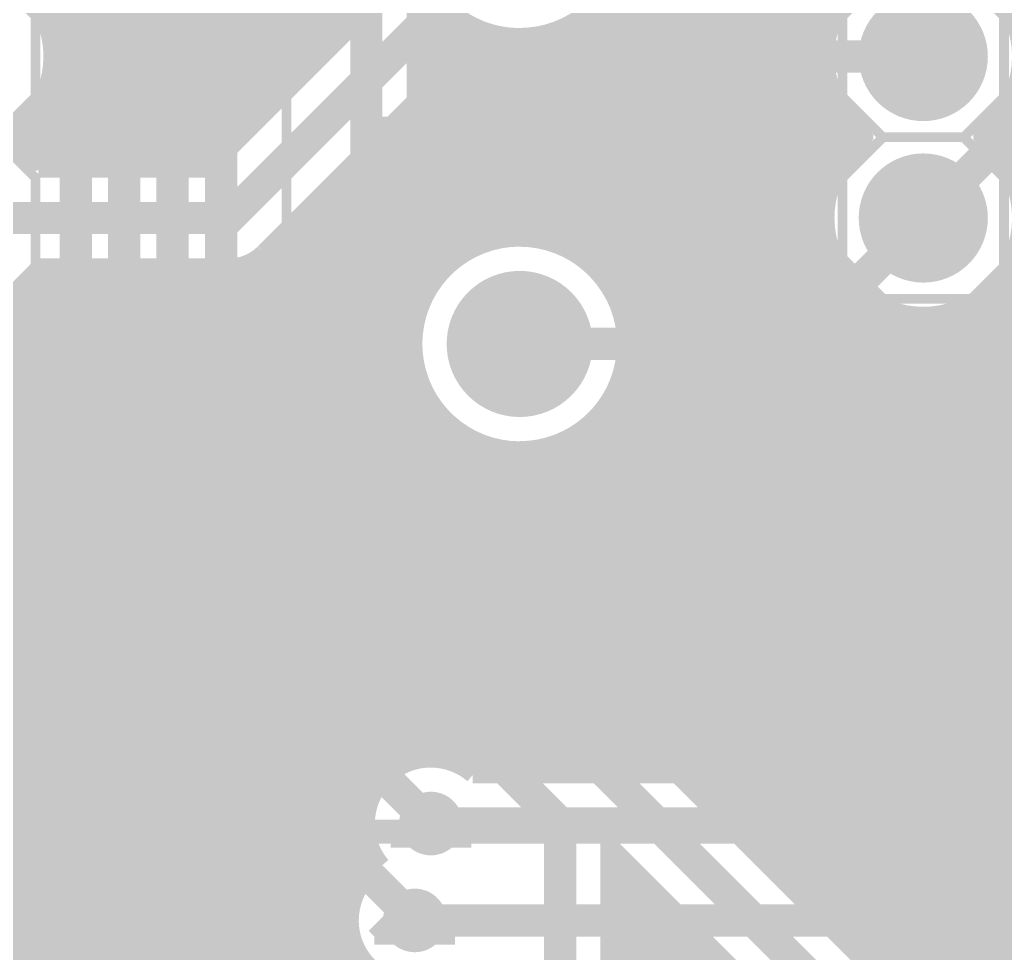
# Model space of a CAD drawing. Extents: x -5 to 100, y -56 to 115.
# Drawn here: x 21.98 to 37.49, y 48.76 to 63.44 of the extents above; entities that cross this region are included whole.
import ezdxf

# ---------------------------------------------------------------- set-up
doc = ezdxf.new("R2010")
doc.units = 0
doc.header["$MEASUREMENT"] = 0
doc.layers.get('0').update_dxf_attribs({"linetype": 'CONTINUOUS'})
for name, color, linetype in [('22-314-0_BOT', 7, 'CONTINUOUS'), ('22-314-0_DRD', 7, 'CONTINUOUS'), ('22-314-0_DRL', 2, 'CONTINUOUS'), ('22-314-0_SMB', 4, 'CONTINUOUS'), ('22-314-0_SMT', 3, 'CONTINUOUS'), ('22-314-0_SST', 5, 'CONTINUOUS'), ('22-314-0_TOP', 10, 'CONTINUOUS'), ('THRUHOLE_TAP', 12, 'CONTINUOUS')]:
    doc.layers.add(name, color=color, linetype=linetype)

# ---------------------------------------------------------------- blocks, each defined once
blk = doc.blocks.new('ROUND_3')
at = {"const_width": 1.14935}
blk.add_lwpolyline([(-0.574674, 0, 1), (0.574674, 0, 1)], format="xyb", close=True, dxfattribs=at)
blk = doc.blocks.new('ROUND_6')
at = {"const_width": 1.016}
blk.add_lwpolyline([(-0.508, 0, 1), (0.508, 0, 1)], format="xyb", close=True, dxfattribs=at)
blk = doc.blocks.new('ROUND_14')
at = {"const_width": 0.50038}
blk.add_lwpolyline([(-0.25019, 0, 1), (0.25019, 0, 1)], format="xyb", close=True, dxfattribs=at)
blk = doc.blocks.new('ROUND_17')
at = {"const_width": 0.54991}
blk.add_lwpolyline([(-0.274954, 0, 1), (0.274954, 0, 1)], format="xyb", close=True, dxfattribs=at)
blk = doc.blocks.new('ROUND_18')
at = {"const_width": 0.65024}
blk.add_lwpolyline([(-0.32512, 0, 1), (0.32512, 0, 1)], format="xyb", close=True, dxfattribs=at)
blk = doc.blocks.new('ROUND_22')
at = {"const_width": 0.14986}
blk.add_lwpolyline([(-0.07493, 0, 1), (0.07493, 0, 1)], format="xyb", close=True, dxfattribs=at)

msp = doc.modelspace()

# ---------------------------------------------------------------- linework, layer by layer
at = {"layer": '22-314-0_BOT'}
for points, const_width in [([(34.1376, 113.665), (34.1376, 49.74336)], 0.254), ([(34.3662, 113.665), (34.3662, 49.51476)], 0.254), ([(34.5948, 113.665), (34.5948, 49.28616)], 0.254), ([(43.66514, 11.3538), (46.38294, 8.636), (50.8, 8.636), (52.578, 10.414), (52.578, 11.43), (48.006, 16.002), (48.006, 19.05), (45.466, 21.59), (37.592, 21.59), (32.766, 26.416), (32.766, 42.926), (22.86, 52.832), (22.86, 94.488), (17.59712, 99.74834), (17.59712, 104.648), (19.25066, 106.299)], 0.508), ([(28.194, 49.276), (23.622, 53.848), (23.622, 97.79), (21.082, 100.33), (21.082, 104.63022), (22.75078, 106.299)], 0.508), ([(22.75078, 106.299), (21.082, 104.63022), (21.082, 100.33), (23.622, 97.79), (23.622, 53.848), (28.194, 49.276)], 0.508), ([(26.24836, 106.299), (24.638, 104.68864), (24.638, 99.822), (25.146, 99.314), (25.146, 56.134), (30.48, 50.8), (30.48, 46.736), (34.036, 43.18), (34.036, 39.37), (35.814, 37.592), (53.594, 37.592), (58.166, 33.02), (65.024, 33.02), (67.38366, 35.37966), (67.38366, 35.4838)], 0.508), ([(29.74848, 106.299), (28.194, 104.74452), (28.194, 100.33), (27.432, 99.568), (27.432, 55.372), (39.624, 43.18), (39.624, 40.64), (41.148, 39.116), (57.25414, 39.116), (60.8838, 35.4838)], 0.508), ([(22.75078, 101.69906), (22.75078, 100.18522), (24.384, 98.552), (24.384, 54.864), (28.448, 50.8)], 0.508), ([(36.195, 60.325), (38.1, 62.23), (38.1, 96.266)], 0.508), ([(34.8234, 85.69452), (34.8234, 63.52794)], 0.254), ([(31.623, 66.66992), (31.623, 52.25796)], 0.254), ([(33.909, 66.67246), (33.909, 49.97196)], 0.254), ([(31.8516, 66.32956), (31.8516, 52.02936)], 0.254), ([(33.6804, 66.3321), (33.6804, 50.20056)], 0.254), ([(32.0802, 66.13906), (32.0802, 51.80076)], 0.254), ([(33.4518, 66.1416), (33.4518, 50.42916)], 0.254), ([(32.3088, 66.02222), (32.3088, 51.57216)], 0.254), ([(32.5374, 65.95872), (32.5374, 51.34356)], 0.254), ([(32.766, 65.9384), (32.766, 51.11496)], 0.254), ([(32.9946, 65.95872), (32.9946, 50.88636)], 0.254), ([(33.2232, 66.02476), (33.2232, 50.65776)], 0.254), ([(28.194, 64.6938), (28.194, 58.49366)], 0.254), ([(28.194, 64.6938), (28.194, 58.49366)], 0.254), ([(31.3944, 64.25438), (31.3944, 58.93308)], 0.254), ([(28.4226, 63.99276), (28.4226, 59.1947)], 0.254), ([(31.1658, 63.8429), (31.1658, 59.3471)], 0.254), ([(28.6512, 63.69304), (28.6512, 59.49442)], 0.254), ([(28.8798, 63.49746), (28.8798, 59.69254)], 0.254), ([(30.9372, 63.59652), (30.9372, 59.59094)], 0.254), ([(29.13126, 63.3476), (28.194, 63.3476)], 0.254), ([(29.1084, 63.35776), (29.1084, 59.8297)], 0.254), ([(30.48, 63.31204), (30.48, 59.87542)], 0.254), ([(34.74974, 63.3476), (30.5562, 63.3476)], 0.254), ([(30.7086, 63.42888), (30.7086, 59.75858)], 0.254), ([(29.337, 63.26632), (29.337, 59.92114)], 0.254), ([(29.5656, 63.21044), (29.5656, 59.97702)], 0.254), ([(29.7942, 63.18758), (29.7942, 60.00242)], 0.254), ([(30.0228, 63.1952), (30.0228, 59.99226)], 0.254), ([(30.2514, 63.23584), (30.2514, 59.95162)], 0.254), ([(34.69132, 63.119), (28.194, 63.119)], 0.254), ([(34.671, 62.8904), (28.194, 62.8904)], 0.254), ([(34.6837, 62.6618), (28.194, 62.6618)], 0.254), ([(34.73196, 62.4332), (28.194, 62.4332)], 0.254), ([(34.82086, 62.2046), (28.194, 62.2046)], 0.254), ([(34.8234, 62.19952), (34.8234, 60.98794)], 0.254), ([(34.95548, 61.976), (28.194, 61.976)], 0.254), ([(35.15868, 61.7474), (28.194, 61.7474)], 0.254), ([(35.052, 61.85662), (35.052, 61.33338)], 0.254), ([(35.2806, 61.6458), (35.2806, 61.5442)], 0.254), ([(35.24758, 61.5188), (28.194, 61.5188)], 0.254), ([(35.01644, 61.2902), (28.194, 61.2902)], 0.254), ([(34.8615, 61.0616), (28.194, 61.0616)], 0.254), ([(34.75736, 60.833), (28.194, 60.833)], 0.254), ([(34.6964, 60.6044), (28.194, 60.6044)], 0.254), ([(34.671, 60.3758), (28.194, 60.3758)], 0.254), ([(34.68116, 60.1472), (28.194, 60.1472)], 0.254), ([(29.3243, 59.9186), (28.194, 59.9186)], 0.254), ([(34.72688, 59.9186), (30.3657, 59.9186)], 0.254), ([(28.87472, 59.69), (28.194, 59.69)], 0.254), ([(34.80816, 59.69), (30.81274, 59.69)], 0.254), ([(34.8234, 59.65952), (34.8234, 49.05756)], 0.254), ([(37.5666, 59.65952), (37.5666, 46.31436)], 0.254), ([(43.47972, 59.69), (37.5793, 59.69)], 0.254), ([(28.61818, 59.4614), (28.194, 59.4614)], 0.254), ([(34.9377, 59.4614), (31.06928, 59.4614)], 0.254), ([(43.22318, 59.4614), (37.44976, 59.4614)], 0.254), ([(35.052, 59.31662), (35.052, 48.82896)], 0.254), ([(37.338, 59.31662), (37.338, 46.54296)], 0.254), ([(28.44546, 59.2328), (28.194, 59.2328)], 0.254), ([(35.13074, 59.2328), (31.24454, 59.2328)], 0.254), ([(43.05046, 59.2328), (37.25672, 59.2328)], 0.254), ([(28.32354, 59.0042), (28.194, 59.0042)], 0.254), ([(35.43554, 59.0042), (31.36646, 59.0042)], 0.254), ([(35.2806, 59.1058), (35.2806, 48.60036)], 0.254), ([(35.5092, 58.96356), (35.5092, 48.37176)], 0.254), ([(36.8808, 58.96356), (36.8808, 47.00016)], 0.254), ([(42.92854, 59.0042), (36.95446, 59.0042)], 0.254), ([(37.1094, 59.1058), (37.1094, 46.77156)], 0.254), ([(35.7378, 58.86958), (35.7378, 48.14316)], 0.254), ([(35.9664, 58.81878), (35.9664, 47.91456)], 0.254), ([(36.195, 58.801), (36.195, 47.68596)], 0.254), ([(36.4236, 58.81878), (36.4236, 47.45736)], 0.254), ([(36.6522, 58.86958), (36.6522, 47.22876)], 0.254), ([(28.2448, 58.7756), (28.194, 58.7756)], 0.254), ([(42.8498, 58.7756), (31.4452, 58.7756)], 0.254), ([(42.80408, 58.547), (31.49092, 58.547)], 0.254), ([(28.194, 58.19394), (28.194, 55.68696)], 0.254), ([(28.194, 58.19394), (28.194, 55.68696)], 0.254), ([(42.79138, 58.3184), (31.50108, 58.3184)], 0.254), ([(42.8117, 58.0898), (31.4833, 58.0898)], 0.254), ([(28.26004, 57.8612), (28.194, 57.8612)], 0.254), ([(31.3944, 57.75452), (31.3944, 52.48656)], 0.254), ([(42.86504, 57.8612), (31.42996, 57.8612)], 0.254), ([(28.3464, 57.6326), (28.194, 57.6326)], 0.254), ([(42.9514, 57.6326), (31.34106, 57.6326)], 0.254), ([(28.47848, 57.404), (28.194, 57.404)], 0.254), ([(28.4226, 57.4929), (28.4226, 55.45836)], 0.254), ([(43.08348, 57.404), (31.20898, 57.404)], 0.254), ([(31.1658, 57.34304), (31.1658, 52.71516)], 0.254), ([(28.66898, 57.1754), (28.194, 57.1754)], 0.254), ([(28.6512, 57.19318), (28.6512, 55.22976)], 0.254), ([(30.9372, 57.09666), (30.9372, 52.94376)], 0.254), ([(43.27398, 57.1754), (31.02102, 57.1754)], 0.254), ([(28.95346, 56.9468), (28.194, 56.9468)], 0.254), ([(28.8798, 56.9976), (28.8798, 55.00116)], 0.254), ([(43.55846, 56.9468), (30.73654, 56.9468)], 0.254), ([(29.1084, 56.8579), (29.1084, 54.77256)], 0.254), ([(30.48, 56.81218), (30.48, 53.40096)], 0.254), ([(30.7086, 56.92902), (30.7086, 53.17236)], 0.254), ([(29.52496, 56.7182), (28.194, 56.7182)], 0.254), ([(29.337, 56.76646), (29.337, 54.54396)], 0.254), ([(29.5656, 56.71058), (29.5656, 54.31536)], 0.254), ([(29.7942, 56.68772), (29.7942, 54.08676)], 0.254), ([(30.0228, 56.69534), (30.0228, 53.85816)], 0.254), ([(44.12996, 56.7182), (30.16504, 56.7182)], 0.254), ([(30.2514, 56.73598), (30.2514, 53.62956)], 0.254), ([(55.372, 56.4896), (28.194, 56.4896)], 0.254), ([(55.372, 56.261), (28.194, 56.261)], 0.254), ([(55.372, 56.0324), (28.194, 56.0324)], 0.254), ([(48.768, 55.8038), (28.194, 55.8038)], 0.254), ([(28.194, 55.68696), (40.16248, 43.71848)], 0.254), ([(48.768, 55.5752), (28.30576, 55.5752)], 0.254), ([(48.768, 55.3466), (28.53436, 55.3466)], 0.254), ([(48.768, 55.118), (28.76296, 55.118)], 0.254), ([(48.768, 54.8894), (28.99156, 54.8894)], 0.254), ([(48.768, 54.6608), (29.22016, 54.6608)], 0.254), ([(48.768, 54.4322), (29.44876, 54.4322)], 0.254), ([(48.768, 54.2036), (29.67736, 54.2036)], 0.254), ([(48.768, 53.975), (29.90596, 53.975)], 0.254), ([(48.768, 53.7464), (30.13456, 53.7464)], 0.254), ([(48.768, 53.5178), (30.36316, 53.5178)], 0.254), ([(48.768, 53.2892), (30.59176, 53.2892)], 0.254), ([(48.768, 53.0606), (30.82036, 53.0606)], 0.254), ([(48.768, 52.832), (31.04896, 52.832)], 0.254), ([(48.768, 52.6034), (31.27756, 52.6034)], 0.254), ([(48.768, 52.3748), (31.50616, 52.3748)], 0.254), ([(48.768, 52.1462), (31.73476, 52.1462)], 0.254), ([(55.21198, 51.9176), (31.96336, 51.9176)], 0.254), ([(55.35168, 51.689), (32.19196, 51.689)], 0.254), ([(55.61584, 51.4604), (32.42056, 51.4604)], 0.254), ([(66.65214, 51.2318), (32.64916, 51.2318)], 0.254), ([(66.57594, 51.0032), (32.87776, 51.0032)], 0.254), ([(66.55562, 50.7746), (33.10636, 50.7746)], 0.254), ([(31.242, 50.48504), (38.862, 42.86504)], 0.254), ([(31.242, 50.48504), (31.242, 47.05096)], 0.254), ([(66.58864, 50.546), (33.33496, 50.546)], 0.254), ([(31.40964, 50.3174), (31.242, 50.3174)], 0.254), ([(31.3944, 50.33264), (31.3944, 46.89856)], 0.254), ([(66.68008, 50.3174), (33.56356, 50.3174)], 0.254), ([(31.63824, 50.0888), (31.242, 50.0888)], 0.254), ([(31.623, 50.10404), (31.623, 46.66996)], 0.254), ([(60.28944, 50.0888), (33.79216, 50.0888)], 0.254), ([(31.86684, 49.8602), (31.242, 49.8602)], 0.254), ([(31.8516, 49.87544), (31.8516, 46.44136)], 0.254), ([(60.06338, 49.8602), (34.02076, 49.8602)], 0.254), ([(32.09544, 49.6316), (31.242, 49.6316)], 0.254), ([(32.0802, 49.64684), (32.0802, 46.21276)], 0.254), ([(59.94146, 49.6316), (34.24936, 49.6316)], 0.254), ([(32.32404, 49.403), (31.242, 49.403)], 0.254), ([(32.3088, 49.41824), (32.3088, 45.98416)], 0.254), ([(59.88558, 49.403), (34.47796, 49.403)], 0.254), ([(32.5374, 49.18964), (32.5374, 45.75556)], 0.254), ([(32.55264, 49.1744), (31.242, 49.1744)], 0.254), ([(59.88304, 49.1744), (34.70656, 49.1744)], 0.254), ([(32.78124, 48.9458), (31.242, 48.9458)], 0.254), ([(32.766, 48.96104), (32.766, 45.52696)], 0.254), ([(59.9313, 48.9458), (34.93516, 48.9458)], 0.254), ([(32.9946, 48.73244), (32.9946, 45.29836)], 0.254), ([(33.00984, 48.7172), (31.242, 48.7172)], 0.254), ([(60.0456, 48.7172), (35.16376, 48.7172)], 0.254)]:
    msp.add_lwpolyline(points, dxfattribs=dict(at, const_width=const_width))
at = {"layer": '22-314-0_BOT', "const_width": 0.254}
for points in [[(28.194, 64.6938, 0.3879422), (29.845, 63.18504)], [(29.845, 63.18758, 0.4142136), (31.50108, 64.84366)], [(36.195, 64.389, 0.4142136), (34.671, 62.865)], [(34.671, 62.865, 0.2512562), (35.35198, 61.59539)], [(35.35172, 61.595, 0.2512561), (34.67053, 60.325)], [(34.671, 60.325, 0.4142136), (36.195, 58.801)], [(36.195, 58.801, 0.4142136), (37.719, 60.325)], [(29.845, 60.00242, 0.3879426), (28.194, 58.49366)], [(31.50362, 58.3438, 0.4142136), (29.845, 60.00242)], [(29.845, 56.68772, 0.4142136), (31.50108, 58.3438)], [(28.194, 58.19394, 0.3879422), (29.845, 56.68518)]]:
    msp.add_lwpolyline(points, format="xyb", dxfattribs=at)
at = {"layer": '22-314-0_DRD', "const_width": 0.254}
for points in [[(36.195, 63.5), (35.56, 62.865)], [(36.83, 62.865), (36.195, 63.5)], [(35.56, 62.865), (36.195, 62.23)], [(36.195, 62.23), (36.83, 62.865)], [(36.195, 60.96), (35.56, 60.325)], [(36.83, 60.325), (36.195, 60.96)], [(35.56, 60.325), (36.195, 59.69)], [(36.195, 59.69), (36.83, 60.325)], [(29.21, 58.9788), (29.21, 57.7088)], [(30.48, 58.9788), (29.21, 58.9788)], [(30.48, 58.9788), (29.21, 57.7088)], [(30.48, 57.7088), (29.21, 58.9788)], [(30.48, 57.7088), (30.48, 58.9788)], [(29.21, 57.7088), (30.48, 57.7088)], [(28.448, 51.181), (27.813, 50.546)], [(29.083, 50.546), (28.448, 51.181)], [(27.813, 50.546), (29.083, 50.546)], [(28.194, 49.657), (27.559, 49.022)], [(28.194, 49.657), (27.559, 49.022)], [(28.829, 49.022), (28.194, 49.657)], [(28.829, 49.022), (28.194, 49.657)], [(27.559, 49.022), (28.829, 49.022)], [(27.559, 49.022), (28.829, 49.022)]]:
    msp.add_lwpolyline(points, dxfattribs=at)
at = {"layer": '22-314-0_SST'}
for points, const_width in [([(38.862, 76.073), (53.34, 76.073), (53.34, 97.155), (7.239, 97.155), (7.239, 50.673), (38.862, 50.673), (38.862, 76.073)], 0.381), ([(26.1747, 67.64528), (26.1747, 55.245), (27.69362, 55.245), (31.99384, 55.245), (31.99384, 52.94376), (27.69362, 52.94376), (26.47442, 52.94376)], 0.1524), ([(33.5153, 53.24602), (33.5153, 55.245), (33.5153, 67.64528)], 0.1524), ([(27.64536, 67.29476), (32.04464, 67.29476), (31.59506, 67.0941), (28.09494, 67.0941), (27.64536, 67.29476), (27.64536, 64.29502), (27.3939, 64.29502), (27.3939, 61.6458), (32.04464, 61.6458), (31.59506, 61.84392), (27.3939, 61.84392)], 0.1524), ([(32.04464, 61.6458), (32.04464, 67.29476)], 0.1524), ([(31.59506, 67.0941), (31.59506, 61.84392)], 0.1524), ([(20.32, 61.595), (19.685, 62.23), (19.685, 63.5), (20.32, 64.135), (21.59, 64.135), (22.225, 63.5), (22.225, 62.23), (21.59, 61.595), (20.32, 61.595)], 0.1524), ([(35.56, 61.595), (34.925, 62.23), (34.925, 63.5), (35.56, 64.135), (36.83, 64.135), (37.465, 63.5), (37.465, 62.23), (36.83, 61.595), (35.56, 61.595)], 0.1524), ([(20.32, 59.055), (19.685, 59.69), (19.685, 60.96), (20.32, 61.595), (21.59, 61.595), (22.225, 60.96), (22.225, 59.563), (21.717, 59.055), (20.32, 59.055)], 0.1524), ([(35.56, 59.055), (34.925, 59.69), (34.925, 60.96), (35.56, 61.595), (36.83, 61.595), (37.465, 60.96), (37.465, 59.563), (36.957, 59.055), (35.56, 59.055)], 0.1524), ([(27.64536, 58.54446), (27.3939, 58.54446), (27.3939, 55.69458), (32.04464, 55.69458), (32.04464, 58.89498), (32.29356, 58.89498), (32.29356, 61.46546), (27.3939, 61.46546), (27.3939, 58.89498), (27.64536, 58.89498), (27.64536, 58.54446), (28.09494, 58.09488), (27.3939, 58.09488)], 0.1524), ([(27.3939, 61.34354), (32.29356, 61.34354)], 0.1524), ([(28.09494, 58.09488), (28.09494, 59.34456), (27.3939, 59.34456)], 0.1524), ([(27.64536, 58.89498), (28.09494, 59.34456)], 0.1524), ([(31.59506, 56.0959), (31.59506, 59.34456), (32.04464, 58.89498)], 0.1524), ([(32.29356, 59.34456), (31.59506, 59.34456)], 0.1524), ([(27.3939, 56.0959), (31.59506, 56.0959), (32.04464, 55.69458)], 0.1524), ([(33.5153, 55.245), (31.99384, 55.245), (31.99384, 55.44566), (27.69362, 55.44566), (27.69362, 55.245), (27.69362, 52.94376)], 0.1524), ([(26.1747, 53.24602), (26.1747, 55.245)], 0.1524), ([(32.78632, 53.48732), (32.78632, 54.75732), (32.5755, 54.5465)], 0.254), ([(31.99384, 53.6956), (27.69362, 53.6956)], 0.1524), ([(32.99968, 53.48732), (32.5755, 53.48732)], 0.254), ([(27.69362, 53.19522), (31.99384, 53.19522)], 0.1524), ([(31.99384, 52.94376), (33.21558, 52.94376)], 0.1524)]:
    msp.add_lwpolyline(points, dxfattribs=dict(at, const_width=const_width))
at = {"layer": '22-314-0_SST', "const_width": 0.1524}
for points in [[(26.1747, 53.24602, 0.4142136), (26.47442, 52.9463)], [(33.21558, 52.94376, 0.4142136), (33.51784, 53.24602)]]:
    msp.add_lwpolyline(points, format="xyb", dxfattribs=at)
at = {"layer": '22-314-0_TOP'}
for points, const_width in [([(22.479, 88.138), (22.479, 61.087)], 0.254), ([(22.7076, 88.138), (22.7076, 61.087)], 0.254), ([(22.9362, 88.138), (22.9362, 61.087)], 0.254), ([(23.1648, 88.138), (23.1648, 61.087)], 0.254), ([(23.3934, 88.138), (23.3934, 61.087)], 0.254), ([(23.622, 88.138), (23.622, 61.087)], 0.254), ([(23.8506, 88.138), (23.8506, 61.087)], 0.254), ([(24.0792, 88.138), (24.0792, 61.087)], 0.254), ([(24.3078, 88.138), (24.3078, 61.087)], 0.254), ([(24.5364, 88.138), (24.5364, 61.087)], 0.254), ([(24.765, 88.138), (24.765, 61.087)], 0.254), ([(24.9936, 87.97544), (24.9936, 61.12256)], 0.254), ([(25.2222, 87.74684), (25.2222, 61.35116)], 0.254), ([(25.4508, 69.90842), (25.4508, 61.57976)], 0.254), ([(25.6794, 69.69252), (25.6794, 61.80836)], 0.254), ([(26.8224, 69.69506), (26.8224, 62.95136)], 0.254), ([(27.051, 69.7611), (27.051, 63.17996)], 0.254), ([(27.2796, 69.7611), (27.2796, 63.40856)], 0.254), ([(25.908, 69.57568), (25.908, 62.03696)], 0.254), ([(26.1366, 69.52234), (26.1366, 62.26556)], 0.254), ([(26.3652, 69.52234), (26.3652, 62.49416)], 0.254), ([(26.5938, 69.57568), (26.5938, 62.72276)], 0.254), ([(37.5666, 68.834), (37.5666, 63.52794)], 0.254), ([(20.955, 60.325), (25.273, 60.325), (29.79166, 64.84366), (29.845, 64.84366)], 0.508), ([(29.845, 64.84366), (31.82366, 62.865), (36.195, 62.865)], 0.508), ([(28.25242, 64.38138), (24.95804, 61.087)], 0.254), ([(27.21864, 63.3476), (22.40026, 63.3476)], 0.254), ([(29.30398, 63.27648), (25.81656, 59.78906)], 0.254), ([(29.337, 63.26632), (29.337, 59.92114)], 0.254), ([(29.5656, 63.21044), (29.5656, 59.97702)], 0.254), ([(29.7942, 63.18758), (29.7942, 60.00242)], 0.254), ([(30.0228, 63.1952), (30.0228, 59.99226)], 0.254), ([(30.2514, 63.23584), (30.2514, 59.95162)], 0.254), ([(30.34792, 63.26378), (31.28518, 62.32652)], 0.254), ([(26.99004, 63.119), (22.45614, 63.119)], 0.254), ([(29.1084, 63.08344), (29.1084, 59.8297)], 0.254), ([(30.4927, 63.119), (29.14396, 63.119)], 0.254), ([(30.48, 63.1317), (30.48, 59.87542)], 0.254), ([(26.76144, 62.8904), (22.479, 62.8904)], 0.254), ([(28.8798, 62.85484), (28.8798, 59.69254)], 0.254), ([(30.7213, 62.8904), (28.91536, 62.8904)], 0.254), ([(30.7086, 62.9031), (30.7086, 59.75858)], 0.254), ([(26.53284, 62.6618), (22.46376, 62.6618)], 0.254), ([(28.6512, 62.62624), (28.6512, 59.49442)], 0.254), ([(30.9499, 62.6618), (28.68676, 62.6618)], 0.254), ([(30.9372, 62.6745), (30.9372, 59.59094)], 0.254), ([(26.30424, 62.4332), (22.4155, 62.4332)], 0.254), ([(28.4226, 62.39764), (28.4226, 59.1947)], 0.254), ([(31.1785, 62.4332), (28.45816, 62.4332)], 0.254), ([(31.1658, 62.4459), (31.1658, 59.3471)], 0.254), ([(31.3944, 62.23508), (31.3944, 59.1058)], 0.254), ([(22.2504, 62.06236), (22.2504, 61.12764)], 0.254), ([(26.07564, 62.2046), (22.32914, 62.2046)], 0.254), ([(28.194, 62.16904), (28.194, 58.49366)], 0.254), ([(31.4452, 62.2046), (28.22956, 62.2046)], 0.254), ([(31.623, 62.13094), (31.623, 59.1058)], 0.254), ([(34.8742, 62.103), (31.82366, 62.103)], 0.254), ([(31.8516, 62.103), (31.8516, 59.1058)], 0.254), ([(32.0802, 62.103), (32.0802, 59.1058)], 0.254), ([(32.3088, 62.103), (32.3088, 59.1058)], 0.254), ([(32.5374, 62.103), (32.5374, 59.1058)], 0.254), ([(32.766, 62.103), (32.766, 59.1058)], 0.254), ([(32.9946, 62.103), (32.9946, 59.1058)], 0.254), ([(33.2232, 62.103), (33.2232, 59.1058)], 0.254), ([(33.4518, 62.103), (33.4518, 59.1058)], 0.254), ([(33.6804, 62.103), (33.6804, 59.1058)], 0.254), ([(33.909, 62.103), (33.909, 59.11596)], 0.254), ([(34.1376, 62.103), (34.1376, 59.34456)], 0.254), ([(34.3662, 62.103), (34.3662, 59.57316)], 0.254), ([(34.5948, 62.103), (34.5948, 59.80176)], 0.254), ([(34.8234, 62.103), (34.8234, 60.98794)], 0.254), ([(37.5666, 62.19952), (37.5666, 60.98794)], 0.254), ([(70.12686, 62.2046), (37.56914, 62.2046)], 0.254), ([(25.84704, 61.976), (22.19198, 61.976)], 0.254), ([(27.9654, 61.94044), (27.9654, 51.68392)], 0.254), ([(34.95548, 61.976), (28.00096, 61.976)], 0.254), ([(70.36816, 61.976), (37.43198, 61.976)], 0.254), ([(25.61844, 61.7474), (21.99132, 61.7474)], 0.254), ([(22.0218, 61.77534), (22.0218, 61.41212)], 0.254), ([(35.15868, 61.7474), (27.77236, 61.7474)], 0.254), ([(35.052, 61.85662), (35.052, 61.33338)], 0.254), ([(70.65772, 61.7474), (37.23132, 61.7474)], 0.254), ([(37.338, 61.85662), (37.338, 61.33338)], 0.254), ([(27.7368, 61.71184), (27.7368, 51.51374)], 0.254), ([(35.2806, 61.6458), (35.2806, 61.5442)], 0.254), ([(37.1094, 61.6458), (37.1094, 61.5442)], 0.254), ([(25.38984, 61.5188), (21.90242, 61.5188)], 0.254), ([(27.5082, 61.48324), (27.5082, 51.16322)], 0.254), ([(35.24758, 61.5188), (27.54376, 61.5188)], 0.254), ([(71.01332, 61.5188), (37.14242, 61.5188)], 0.254), ([(25.16124, 61.2902), (22.13356, 61.2902)], 0.254), ([(35.01644, 61.2902), (27.31516, 61.2902)], 0.254), ([(52.7812, 61.2902), (37.37356, 61.2902)], 0.254), ([(27.2796, 61.25464), (27.2796, 49.69764)], 0.254), ([(24.95804, 61.087), (22.27326, 61.087)], 0.254), ([(27.051, 61.02604), (27.051, 47.498)], 0.254), ([(34.8615, 61.0616), (27.08656, 61.0616)], 0.254), ([(52.53736, 61.0616), (37.5285, 61.0616)], 0.254), ([(34.75736, 60.833), (26.85796, 60.833)], 0.254), ([(26.8224, 60.79744), (26.8224, 47.498)], 0.254), ([(26.5938, 60.56884), (26.5938, 47.498)], 0.254), ([(34.6964, 60.6044), (26.62936, 60.6044)], 0.254), ([(34.671, 60.3758), (26.40076, 60.3758)], 0.254), ([(36.195, 60.325), (34.2138, 58.3438), (29.845, 58.3438)], 0.508), ([(26.3652, 60.34024), (26.3652, 47.498)], 0.254), ([(26.1366, 60.11164), (26.1366, 47.498)], 0.254), ([(34.68116, 60.1472), (26.17216, 60.1472)], 0.254), ([(29.3243, 59.9186), (25.94356, 59.9186)], 0.254), ([(34.71164, 59.9186), (30.3657, 59.9186)], 0.254), ([(34.7218, 59.9313), (33.89884, 59.1058)], 0.254), ([(25.908, 59.88304), (25.908, 47.498)], 0.254), ([(25.4508, 59.58332), (25.4508, 47.498)], 0.254), ([(25.6794, 59.67984), (25.6794, 47.498)], 0.254), ([(28.87472, 59.69), (25.69464, 59.69)], 0.254), ([(34.48304, 59.69), (30.81274, 59.69)], 0.254), ([(37.5666, 59.65952), (37.5666, 51.562)], 0.254), ([(43.47972, 59.69), (37.5793, 59.69)], 0.254), ([(28.61818, 59.4614), (22.20976, 59.4614)], 0.254), ([(22.2504, 59.52236), (22.2504, 47.498)], 0.254), ([(25.273, 59.563), (22.27326, 59.563)], 0.254), ([(22.479, 59.563), (22.479, 47.498)], 0.254), ([(22.7076, 59.563), (22.7076, 47.498)], 0.254), ([(22.9362, 59.563), (22.9362, 47.498)], 0.254), ([(23.1648, 59.563), (23.1648, 47.498)], 0.254), ([(23.3934, 59.563), (23.3934, 47.498)], 0.254), ([(23.622, 59.563), (23.622, 47.498)], 0.254), ([(23.8506, 59.563), (23.8506, 47.498)], 0.254), ([(24.0792, 59.563), (24.0792, 47.498)], 0.254), ([(24.3078, 59.563), (24.3078, 47.498)], 0.254), ([(24.5364, 59.563), (24.5364, 47.498)], 0.254), ([(24.765, 59.563), (24.765, 47.498)], 0.254), ([(24.9936, 59.563), (24.9936, 47.498)], 0.254), ([(25.2222, 59.563), (25.2222, 47.498)], 0.254), ([(34.25444, 59.4614), (31.06928, 59.4614)], 0.254), ([(43.22318, 59.4614), (37.44976, 59.4614)], 0.254), ([(37.338, 59.31662), (37.338, 51.562)], 0.254), ([(28.44546, 59.2328), (22.01672, 59.2328)], 0.254), ([(22.0218, 59.23534), (22.0218, 47.498)], 0.254), ([(34.02584, 59.2328), (31.24454, 59.2328)], 0.254), ([(43.05046, 59.2328), (37.25672, 59.2328)], 0.254), ([(28.32354, 59.0042), (21.71446, 59.0042)], 0.254), ([(33.89884, 59.1058), (31.31566, 59.1058)], 0.254), ([(36.8808, 58.96356), (36.8808, 51.562)], 0.254), ([(42.92854, 59.0042), (36.95446, 59.0042)], 0.254), ([(37.1094, 59.1058), (37.1094, 51.562)], 0.254), ([(35.8013, 58.8518), (34.75736, 57.8104)], 0.254), ([(35.9664, 58.81878), (35.9664, 51.562)], 0.254), ([(36.195, 58.801), (36.195, 51.562)], 0.254), ([(36.4236, 58.81878), (36.4236, 51.562)], 0.254), ([(36.6522, 58.86958), (36.6522, 51.562)], 0.254), ([(28.2448, 58.7756), (16.2052, 58.7756)], 0.254), ([(42.8498, 58.7756), (35.72256, 58.7756)], 0.254), ([(35.7378, 58.79084), (35.7378, 51.562)], 0.254), ([(28.19908, 58.547), (16.25092, 58.547)], 0.254), ([(42.80408, 58.547), (35.49396, 58.547)], 0.254), ([(35.5092, 58.56224), (35.5092, 51.562)], 0.254), ([(35.2806, 58.33364), (35.2806, 51.562)], 0.254), ([(28.18638, 58.3184), (16.26108, 58.3184)], 0.254), ([(28.194, 58.19394), (28.194, 51.77536)], 0.254), ([(42.79138, 58.3184), (35.26536, 58.3184)], 0.254), ([(28.2067, 58.0898), (16.2433, 58.0898)], 0.254), ([(42.8117, 58.0898), (35.03676, 58.0898)], 0.254), ([(35.052, 58.10504), (35.052, 51.562)], 0.254), ([(34.8234, 57.87644), (34.8234, 51.562)], 0.254), ([(28.26004, 57.8612), (16.18996, 57.8612)], 0.254), ([(42.86504, 57.8612), (34.80816, 57.8612)], 0.254), ([(28.3464, 57.6326), (16.10106, 57.6326)], 0.254), ([(34.2138, 57.5818), (31.31566, 57.5818)], 0.254), ([(31.3944, 57.5818), (31.3944, 51.562)], 0.254), ([(31.623, 57.5818), (31.623, 51.562)], 0.254), ([(31.8516, 57.5818), (31.8516, 51.562)], 0.254), ([(32.0802, 57.5818), (32.0802, 51.562)], 0.254), ([(32.3088, 57.5818), (32.3088, 51.562)], 0.254), ([(32.5374, 57.5818), (32.5374, 51.562)], 0.254), ([(32.766, 57.5818), (32.766, 51.562)], 0.254), ([(32.9946, 57.5818), (32.9946, 51.562)], 0.254), ([(33.2232, 57.5818), (33.2232, 51.562)], 0.254), ([(33.4518, 57.5818), (33.4518, 51.562)], 0.254), ([(33.6804, 57.5818), (33.6804, 51.562)], 0.254), ([(33.909, 57.5818), (33.909, 51.562)], 0.254), ([(34.1376, 57.5818), (34.1376, 51.562)], 0.254), ([(34.3662, 57.59704), (34.3662, 51.562)], 0.254), ([(42.9514, 57.6326), (34.48558, 57.6326)], 0.254), ([(34.5948, 57.6834), (34.5948, 51.562)], 0.254), ([(28.47848, 57.404), (15.96898, 57.404)], 0.254), ([(28.4226, 57.4929), (28.4226, 51.80584)], 0.254), ([(43.08348, 57.404), (31.20898, 57.404)], 0.254), ([(31.1658, 57.34304), (31.1658, 51.562)], 0.254), ([(28.66898, 57.1754), (15.78102, 57.1754)], 0.254), ([(28.6512, 57.19318), (28.6512, 51.78552)], 0.254), ([(30.9372, 57.09666), (30.9372, 51.562)], 0.254), ([(43.27398, 57.1754), (31.02102, 57.1754)], 0.254), ([(28.95346, 56.9468), (15.49654, 56.9468)], 0.254), ([(28.8798, 56.9976), (28.8798, 51.70932)], 0.254), ([(43.55846, 56.9468), (30.73654, 56.9468)], 0.254), ([(29.1084, 56.8579), (29.1084, 51.562)], 0.254), ([(30.48, 56.81218), (30.48, 51.562)], 0.254), ([(30.7086, 56.92902), (30.7086, 51.562)], 0.254), ([(29.52496, 56.7182), (14.92504, 56.7182)], 0.254), ([(29.337, 56.76646), (29.337, 51.562)], 0.254), ([(29.5656, 56.71058), (29.5656, 51.562)], 0.254), ([(29.7942, 56.68772), (29.7942, 51.562)], 0.254), ([(30.0228, 56.69534), (30.0228, 51.562)], 0.254), ([(44.12996, 56.7182), (30.16504, 56.7182)], 0.254), ([(30.2514, 56.73598), (30.2514, 51.562)], 0.254), ([(66.50736, 56.4896), (-3.81, 56.4896)], 0.254), ([(66.60388, 56.261), (-3.81, 56.261)], 0.254), ([(66.75882, 56.0324), (-3.81, 56.0324)], 0.254), ([(48.768, 55.8038), (-3.81, 55.8038)], 0.254), ([(48.768, 55.5752), (-3.81, 55.5752)], 0.254), ([(48.768, 55.3466), (-3.81, 55.3466)], 0.254), ([(48.768, 55.118), (-3.81, 55.118)], 0.254), ([(48.768, 54.8894), (-3.81, 54.8894)], 0.254), ([(48.768, 54.6608), (-3.81, 54.6608)], 0.254), ([(48.768, 54.4322), (-3.81, 54.4322)], 0.254), ([(48.768, 54.2036), (-3.81, 54.2036)], 0.254), ([(48.768, 53.975), (-3.81, 53.975)], 0.254), ([(48.768, 53.7464), (-3.81, 53.7464)], 0.254), ([(48.768, 53.5178), (-3.81, 53.5178)], 0.254), ([(48.768, 53.2892), (-3.81, 53.2892)], 0.254), ([(48.768, 53.0606), (-3.81, 53.0606)], 0.254), ([(48.768, 52.832), (-3.81, 52.832)], 0.254), ([(48.768, 52.6034), (-3.81, 52.6034)], 0.254), ([(48.768, 52.3748), (-3.81, 52.3748)], 0.254), ([(48.768, 52.1462), (-3.81, 52.1462)], 0.254), ([(55.21198, 51.9176), (-3.81, 51.9176)], 0.254), ([(27.97302, 51.689), (-3.81, 51.689)], 0.254), ([(55.35168, 51.689), (28.92298, 51.689)], 0.254), ([(55.4736, 51.562), (29.10586, 51.562)], 0.254), ([(27.686, 51.4604), (-3.81, 51.4604)], 0.254), ([(27.53614, 51.2318), (-3.81, 51.2318)], 0.254), ([(27.45994, 51.0032), (-3.81, 51.0032)], 0.254), ([(28.448, 50.8), (67.564, 50.8)], 0.508), ([(27.43962, 50.7746), (-3.81, 50.7746)], 0.254), ([(27.47264, 50.546), (-3.81, 50.546)], 0.254), ([(27.5082, 50.43678), (27.5082, 50.0126)], 0.254), ([(27.56408, 50.3174), (-3.81, 50.3174)], 0.254), ([(27.5971, 50.0888), (-3.81, 50.0888)], 0.254), ([(27.37358, 49.8602), (-3.81, 49.8602)], 0.254), ([(27.25166, 49.6316), (-3.81, 49.6316)], 0.254), ([(27.19324, 49.403), (-3.81, 49.403)], 0.254), ([(60.706, 49.276), (28.194, 49.276)], 0.508), ([(28.194, 49.276), (60.706, 49.276)], 0.508), ([(27.1907, 49.1744), (-3.81, 49.1744)], 0.254), ([(27.2415, 48.9458), (-3.81, 48.9458)], 0.254), ([(27.2796, 48.85182), (27.2796, 47.498)], 0.254), ([(27.3558, 48.7172), (-3.81, 48.7172)], 0.254)]:
    msp.add_lwpolyline(points, dxfattribs=dict(at, const_width=const_width))
at = {"layer": '22-314-0_TOP', "const_width": 0.254}
for points in [[(22.479, 62.865, 0.4142136), (20.955, 64.389)], [(37.719, 62.865, 0.4142136), (36.195, 64.389)], [(29.30398, 63.27648, 0.0832941), (29.845, 63.18572)], [(29.845, 63.18758, 0.0771989), (30.34734, 63.2656)], [(21.79574, 61.595, 0.2516254), (22.47807, 62.865)], [(37.03574, 61.595, 0.2516254), (37.71807, 62.865)], [(31.28518, 62.32652, 0.1989124), (31.82366, 62.10348)], [(34.8742, 62.103, 0.1158551), (35.35151, 61.59469)], [(22.27326, 61.087, 0.1159962), (21.7955, 61.59465)], [(35.35172, 61.595, 0.2512561), (34.67053, 60.325)], [(37.719, 60.325, 0.2516254), (37.03625, 61.59577)], [(34.671, 60.325, 0.0653779), (34.72267, 59.93153)], [(36.195, 58.801, 0.4142136), (37.719, 60.325)], [(29.845, 60.00242, 0.4142136), (28.18638, 58.3438)], [(31.31566, 59.1058, 0.2801918), (29.845, 59.99988)], [(25.273, 59.563, 0.1989119), (25.81182, 59.78618)], [(20.955, 58.801, 0.267812), (22.27326, 59.563)], [(35.8013, 58.8518, 0.0653776), (36.195, 58.8001)], [(28.18638, 58.3438, 0.4142136), (29.845, 56.68518)], [(34.2138, 57.5818, 0.1989119), (34.75262, 57.80498)], [(34.2138, 57.5818, 0.1989119), (34.75262, 57.80498)], [(29.845, 56.68772, 0.2801919), (31.31566, 57.5818)], [(28.448, 51.80838, 0.4142136), (27.43962, 50.8)], [(29.10586, 51.562, 0.1799515), (28.448, 51.80669)], [(27.43962, 50.8, 0.1790335), (27.68238, 50.14375)], [(27.68346, 50.14468, 0.2658758), (27.1864, 49.276)], [(27.68346, 50.14468, 0.2658758), (27.1864, 49.276)], [(27.18562, 49.276, 0.4142136), (28.194, 48.26762)], [(27.18562, 49.276, 0.4142136), (28.194, 48.26762)]]:
    msp.add_lwpolyline(points, format="xyb", dxfattribs=at)

# ---------------------------------------------------------------- block references
at = {"layer": '22-314-0_BOT'}
for name, p in [('ROUND_6', (36.195, 62.865)), ('ROUND_6', (36.195, 60.325)), ('ROUND_3', (29.845, 58.3438)), ('ROUND_14', (28.448, 50.8)), ('ROUND_14', (28.194, 49.276))]:
    msp.add_blockref(name, p, dxfattribs=at)
at = {"layer": '22-314-0_DRL'}
for name, p in [('ROUND_17', (36.195, 62.865)), ('ROUND_17', (36.195, 60.325)), ('ROUND_18', (29.845, 58.3438)), ('ROUND_22', (28.448, 50.8)), ('ROUND_22', (28.194, 49.276))]:
    msp.add_blockref(name, p, dxfattribs=at)
at = {"layer": '22-314-0_SMB'}
for name, p in [('ROUND_6', (36.195, 62.865)), ('ROUND_6', (36.195, 60.325)), ('ROUND_3', (29.845, 58.3438))]:
    msp.add_blockref(name, p, dxfattribs=at)
at = {"layer": '22-314-0_SMT'}
for name, p in [('ROUND_6', (36.195, 62.865)), ('ROUND_6', (36.195, 60.325)), ('ROUND_3', (29.845, 58.3438))]:
    msp.add_blockref(name, p, dxfattribs=at)
at = {"layer": '22-314-0_TOP'}
for name, p in [('ROUND_6', (36.195, 62.865)), ('ROUND_6', (36.195, 60.325)), ('ROUND_3', (29.845, 58.3438)), ('ROUND_14', (28.448, 50.8)), ('ROUND_14', (28.194, 49.276))]:
    msp.add_blockref(name, p, dxfattribs=at)
at = {"layer": 'THRUHOLE_TAP'}
for name, p in [('ROUND_17', (36.195, 62.865)), ('ROUND_17', (36.195, 60.325)), ('ROUND_18', (29.845, 58.3438)), ('ROUND_22', (28.448, 50.8)), ('ROUND_22', (28.194, 49.276))]:
    msp.add_blockref(name, p, dxfattribs=at)

doc.saveas('drawing.dxf')
